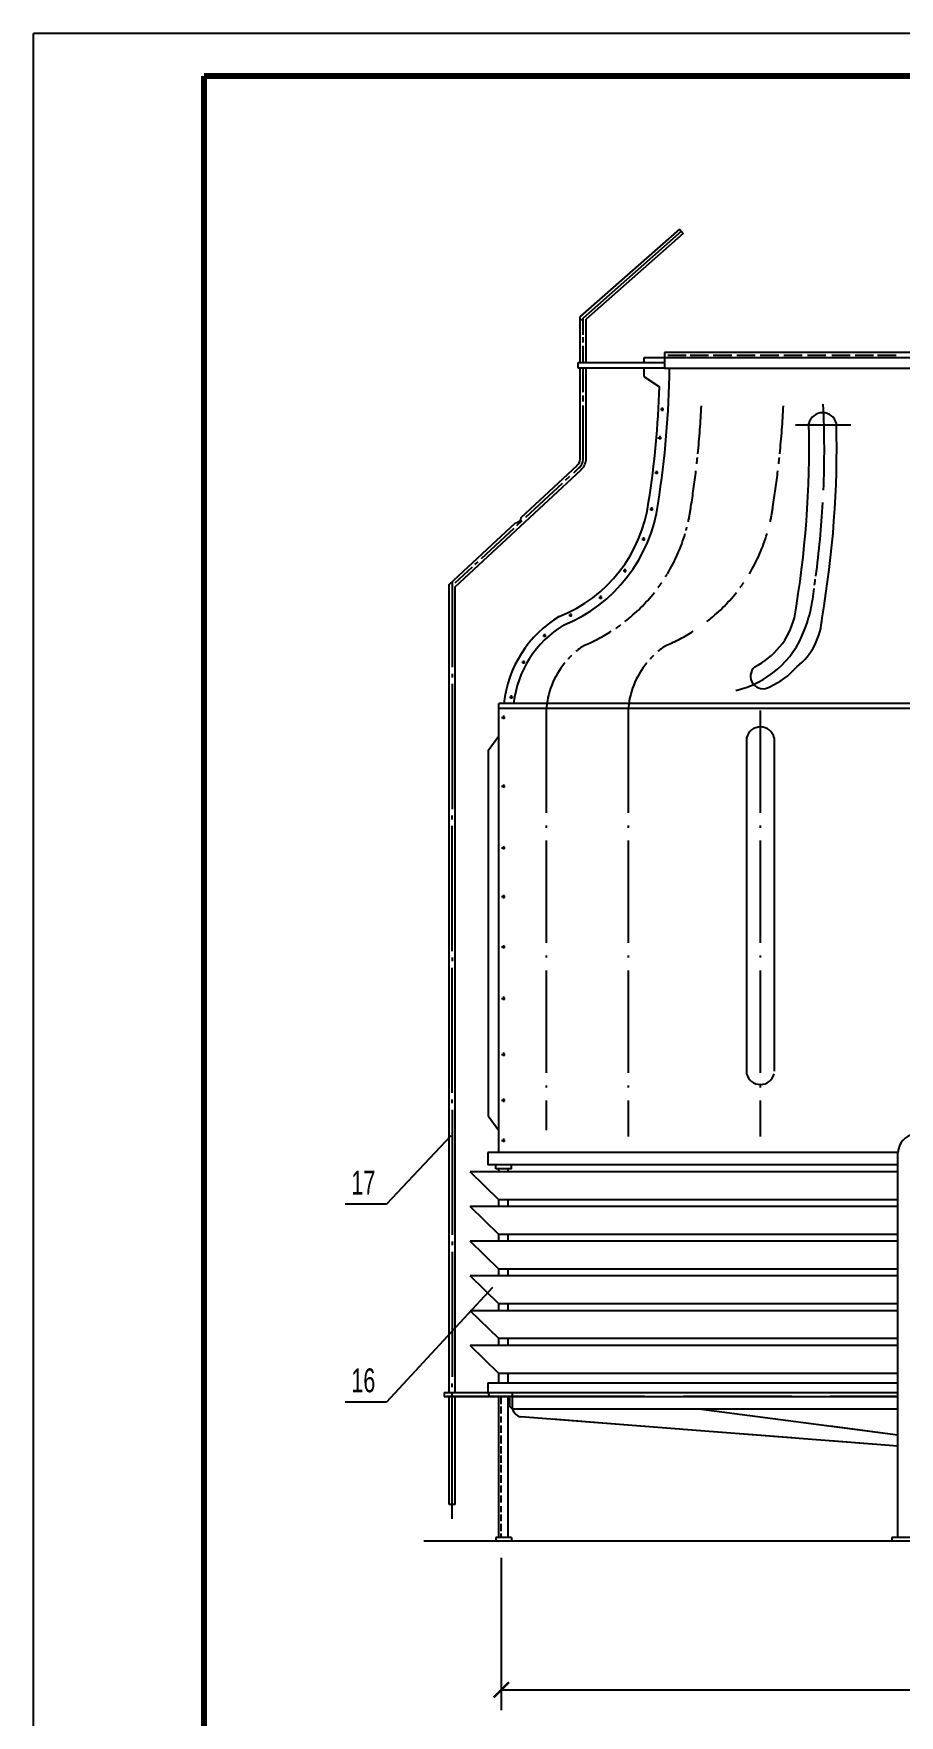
# Model space of a CAD drawing. Extents: x -194157 to -193737, y -49698 to -49401.
# Drawn here: x -194157 to -194055.4, y -49598.5 to -49401.1 of the extents above; entities that cross this region are included whole.
import ezdxf

# ---------------------------------------------------------------- set-up
doc = ezdxf.new("R2010")
doc.units = 0
doc.linetypes.add('ACAD_ISO04W100', pattern=[30.5, 24, -3, 0.5, -3])
doc.linetypes.add('CENTERX2', pattern=[101.6, 63.5, -12.7, 12.7, -12.7])
doc.layers.get('0').update_dxf_attribs({"linetype": 'CONTINUOUS'})
doc.layers.get('DEFPOINTS').update_dxf_attribs({"linetype": 'CONTINUOUS'})
for name, color, linetype in [('中心线', 1, 'CENTERX2'), ('文字', 3, 'CONTINUOUS'), ('细实线', 9, 'CONTINUOUS')]:
    doc.layers.add(name, color=color, linetype=linetype)
doc.layers.add('图框线', color=6, linetype='CONTINUOUS', lineweight=80)
doc.styles.get("Standard").update_dxf_attribs({"font": ''})
doc.styles.add('标题', font='ARIALN.TTF', dxfattribs={"width": 0.785})
doc.styles.get('Standard').set_extended_font_data('SimSun')
doc.dimstyles.new('DIN', dxfattribs={"dimtxt": 2.5, "dimasz": 2.5, "dimexe": 1.25, "dimexo": 0.625, "dimtad": 1, "dimtih": 1, "dimdec": 4, "dimdsep": 46, "dimlunit": 6, "dimtxsty": 'Standard', "dimcen": 2.5, "dimadec": 0, "dimazin": 0, "dimtfac": 1, "dimtdec": 4, "dimtmove": 0, "dimatfit": 3, "dimfxl": 0, "dimtvp": 1, "dimtolj": 1, "dimtzin": 0, "dimarcsym": 0})

# ---------------------------------------------------------------- blocks, each defined once
blk = doc.blocks.new('_ARCHTICK')
at = {"color": 0, "linetype": 'ByBlock', "const_width": 0.15}
blk.add_lwpolyline([(-0.5, -0.5), (0.5, 0.5)], dxfattribs=at)
blk = doc.blocks.new('*D13')
at = {"layer": 'DEFPOINTS', "color": 0, "transparency": 16777216}
for p in [(-194102.12, -49577.65), (-193945.75, -49577.65), (-193945.75, -49595.53)]:
    blk.add_point(p, dxfattribs=at)
at = {"layer": '文字', "color": 5, "lineweight": -2, "transparency": 16777216}
for p, q in [((-194102.12, -49580.05), (-194102.12, -49597.93)), ((-193945.75, -49580.05), (-193945.75, -49597.93)), ((-194102.12, -49595.53), (-193945.75, -49595.53))]:
    blk.add_line(p, q, dxfattribs=at)
at = {"layer": '文字', "color": 5, "lineweight": -2, "transparency": 16777216, "xscale": 1.8, "yscale": 1.8, "zscale": 1.8, "rotation": 180}
blk.add_blockref('_ARCHTICK', (-194102.12, -49595.53), dxfattribs=at)
at = {"layer": '文字', "color": 5, "lineweight": -2, "transparency": 16777216, "xscale": 1.8, "yscale": 1.8, "zscale": 1.8}
blk.add_blockref('_ARCHTICK', (-193945.75, -49595.53), dxfattribs=at)
at = {"layer": '文字', "color": 0, "transparency": 16777216, "insert": (-194023.94, -49593.28), "char_height": 3, "attachment_point": 5}
blk.add_mtext('\\A1;6330', dxfattribs=at)

msp = doc.modelspace()

# ---------------------------------------------------------------- linework, layer by layer
for p, q in [((-194081.21988, -49424.07711), (-194092.85929, -49434.36359)), ((-194080.75945, -49424.59809), (-194092.16401, -49434.67701)), ((-194081.21988, -49424.07711), (-194080.75945, -49424.59809)), ((-194092.85929, -49439.72978), (-194092.85929, -49434.36359)), ((-194092.16401, -49439.72978), (-194092.16401, -49434.67701)), ((-194023.93781, -49439.19598), (-194085.38862, -49439.19598)), ((-194085.38862, -49439.19598), (-194085.38862, -49439.72978)), ((-194023.93781, -49438.57323), (-194082.94917, -49438.57323)), ((-194082.94917, -49438.57323), (-194082.94917, -49440.39529)), ((-194093.09678, -49439.72978), (-194082.94917, -49439.72978)), ((-194093.09678, -49440.39529), (-194093.09678, -49439.72978)), ((-194082.94917, -49440.39529), (-194093.09678, -49440.39529)), ((-194092.85929, -49451.1472), (-194092.85929, -49440.39529)), ((-194092.16401, -49451.20222), (-194092.16401, -49440.39529)), ((-194085.38862, -49440.39529), (-194085.38862, -49441.37696)), ((-194082.94917, -49440.39529), (-194036.94124, -49440.39529)), ((-194063.97524, -49440.39529), (-194048.87729, -49440.39529)), ((-194085.38862, -49441.37696), (-194083.55811, -49442.59084)), ((-194107.52512, -49466.0931), (-194092.75268, -49452.33937)), ((-194099.7754, -49457.92783), (-194093.2287, -49451.83259)), ((-194108.2204, -49465.79046), (-194100.47068, -49458.57516)), ((-194108.2204, -49560.65492), (-194108.2204, -49465.79046)), ((-194107.52512, -49560.65492), (-194107.52512, -49466.0931)), ((-194024.56052, -49479.75036), (-194102.41105, -49479.75036)), ((-194102.41105, -49532.47084), (-194102.41105, -49479.75036)), ((-193945.46457, -49480.37308), (-194102.41105, -49480.37308)), ((-194103.66689, -49485.2803), (-194102.41105, -49483.54684)), ((-194073.3317, -49483.78548), (-194073.3317, -49523.22202)), ((-194070.08949, -49483.78548), (-194070.08949, -49522.92169)), ((-194103.66689, -49485.2803), (-194103.66689, -49528.15463)), ((-194103.66689, -49528.15463), (-194102.41105, -49529.8881)), ((-194055.56695, -49532.47084), (-194103.68345, -49532.47084)), ((-194103.68345, -49532.47084), (-194103.68345, -49533.93478)), ((-194055.56695, -49533.93478), (-194103.68345, -49533.93478)), ((-194102.77979, -49534.38781), (-194102.77979, -49533.93478)), ((-194100.93608, -49534.38781), (-194100.93608, -49533.93478)), ((-194068.02766, -49532.47084), (-194080.78766, -49532.47084)), ((-194068.02766, -49533.93478), (-194080.78766, -49533.93478)), ((-194055.56695, -49532.47084), (-194063.52007, -49532.47084)), ((-194055.56695, -49533.93478), (-194063.52007, -49533.93478)), ((-194055.56695, -49577.6516), (-194055.56695, -49532.47084)), ((-194055.56695, -49534.72758), (-194105.7606, -49534.72758)), ((-194102.41105, -49538.012), (-194105.7606, -49534.72758)), ((-194100.93608, -49534.38781), (-194102.77979, -49534.38781)), ((-194102.41105, -49534.72758), (-194102.41105, -49534.38781)), ((-194101.30482, -49534.72758), (-194101.30482, -49534.38781)), ((-194068.02766, -49534.72758), (-194080.78766, -49534.72758)), ((-194055.56695, -49534.72758), (-194063.52007, -49534.72758)), ((-194055.56695, -49538.80479), (-194105.7606, -49538.80479)), ((-194102.41105, -49542.08922), (-194105.7606, -49538.80479)), ((-194055.56695, -49538.012), (-194102.41105, -49538.012)), ((-194102.41105, -49538.80479), (-194102.41105, -49538.012)), ((-194101.30482, -49538.80479), (-194101.30482, -49538.012)), ((-194068.02766, -49538.012), (-194080.78766, -49538.012)), ((-194068.02766, -49538.80479), (-194080.78766, -49538.80479)), ((-194055.56695, -49538.012), (-194063.52007, -49538.012)), ((-194055.56695, -49538.80479), (-194063.52007, -49538.80479)), ((-194055.56695, -49542.88201), (-194105.7606, -49542.88201)), ((-194102.41105, -49546.16643), (-194105.7606, -49542.88201)), ((-194055.56695, -49542.08922), (-194102.41105, -49542.08922)), ((-194102.41105, -49542.88201), (-194102.41105, -49542.08922)), ((-194101.30482, -49542.88201), (-194101.30482, -49542.08922)), ((-194068.02766, -49542.08922), (-194080.78766, -49542.08922)), ((-194068.02766, -49542.88201), (-194080.78766, -49542.88201)), ((-194055.56695, -49542.08922), (-194063.52007, -49542.08922)), ((-194055.56695, -49542.88201), (-194063.52007, -49542.88201)), ((-194055.56695, -49546.95922), (-194105.7606, -49546.95922)), ((-194102.41105, -49550.24365), (-194105.7606, -49546.95922)), ((-194055.56695, -49546.16643), (-194102.41105, -49546.16643)), ((-194102.41105, -49546.95922), (-194102.41105, -49546.16643)), ((-194101.30482, -49546.95922), (-194101.30482, -49546.16643)), ((-194068.02766, -49546.16643), (-194080.78766, -49546.16643)), ((-194068.02766, -49546.95922), (-194080.78766, -49546.95922)), ((-194055.56695, -49546.16643), (-194063.52007, -49546.16643)), ((-194055.56695, -49546.95922), (-194063.52007, -49546.95922)), ((-194055.56695, -49551.03644), (-194105.7606, -49551.03644)), ((-194102.41105, -49554.32086), (-194105.7606, -49551.03644)), ((-194055.56695, -49550.24365), (-194102.41105, -49550.24365)), ((-194102.41105, -49551.03644), (-194102.41105, -49550.24365)), ((-194101.30482, -49551.03644), (-194101.30482, -49550.24365)), ((-194068.02766, -49550.24365), (-194080.78766, -49550.24365)), ((-194068.02766, -49551.03644), (-194080.78766, -49551.03644)), ((-194055.56695, -49550.24365), (-194063.52007, -49550.24365)), ((-194055.56695, -49551.03644), (-194063.52007, -49551.03644)), ((-194055.56695, -49555.11366), (-194105.7606, -49555.11366)), ((-194102.41105, -49558.39808), (-194105.7606, -49555.11366)), ((-194055.56695, -49554.32086), (-194102.41105, -49554.32086)), ((-194102.41105, -49555.11366), (-194102.41105, -49554.32086)), ((-194101.30482, -49555.11366), (-194101.30482, -49554.32086)), ((-194068.02766, -49554.32086), (-194080.78766, -49554.32086)), ((-194068.02766, -49555.11366), (-194080.78766, -49555.11366)), ((-194055.56695, -49554.32086), (-194063.52007, -49554.32086)), ((-194055.56695, -49555.11366), (-194063.52007, -49555.11366)), ((-194103.68345, -49559.52236), (-194055.56695, -49559.52236)), ((-194103.68345, -49559.52236), (-194103.68345, -49560.65492)), ((-194055.56695, -49558.39808), (-194102.41105, -49558.39808)), ((-194102.41105, -49559.52236), (-194102.41105, -49558.39808)), ((-194101.30482, -49559.52236), (-194101.30482, -49558.39808)), ((-194068.02766, -49558.39808), (-194080.78766, -49558.39808)), ((-194080.78766, -49559.52236), (-194068.02766, -49559.52236)), ((-194055.56695, -49558.39808), (-194063.52007, -49558.39808)), ((-194063.52007, -49559.52236), (-194055.56695, -49559.52236)), ((-194108.83504, -49560.65492), (-194055.56695, -49560.65492)), ((-194108.83504, -49560.65492), (-194108.83504, -49561.11622)), ((-194108.83504, -49561.11622), (-194101.12834, -49561.11622)), ((-194085.29526, -49561.11622), (-194108.50537, -49561.11622)), ((-194108.2204, -49573.79601), (-194108.2204, -49561.11622)), ((-194107.52512, -49573.79601), (-194107.52512, -49561.11622)), ((-194103.68345, -49560.65492), (-194103.5189, -49561.11622)), ((-194102.41105, -49577.6516), (-194102.41105, -49561.11622)), ((-194101.30482, -49577.6516), (-194101.30482, -49561.11622)), ((-194101.12834, -49562.29195), (-194101.12834, -49561.11622)), ((-194100.7921, -49562.60702), (-194100.7921, -49560.65492)), ((-194100.7921, -49561.11622), (-194055.56695, -49561.11622)), ((-194080.78766, -49560.65492), (-194068.02766, -49560.65492)), ((-194068.02766, -49561.11622), (-194080.78766, -49561.11622)), ((-194063.52007, -49560.65492), (-194055.56695, -49560.65492)), ((-194055.56695, -49561.11622), (-194063.52007, -49561.11622)), ((-194100.7921, -49562.60702), (-194101.12834, -49562.29195)), ((-194085.29526, -49562.60702), (-194100.7921, -49562.60702)), ((-194055.56695, -49566.92883), (-194099.83371, -49563.48922)), ((-194055.56695, -49562.60702), (-194097.46093, -49562.60702)), ((-194068.02766, -49562.60702), (-194080.78766, -49562.60702)), ((-194055.56695, -49565.63718), (-194078.95361, -49562.60702)), ((-194055.56695, -49562.60702), (-194063.52007, -49562.60702)), ((-194085.29526, -49564.61888), (-194096.10961, -49563.77859)), ((-194068.02766, -49565.96061), (-194080.78766, -49564.96913)), ((-194055.56695, -49565.63718), (-194063.52007, -49564.60671)), ((-194055.56695, -49566.92883), (-194063.52007, -49566.31086)), ((-194107.52512, -49573.79601), (-194108.2204, -49573.79601)), ((-194100.93608, -49577.6516), (-194102.77979, -49577.6516)), ((-194102.77979, -49577.6516), (-194102.77979, -49578.10462)), ((-194100.93608, -49577.6516), (-194100.93608, -49578.10462)), ((-194056.29228, -49577.6516), (-194056.29228, -49578.10462)), ((-194050.40102, -49577.6516), (-194056.29228, -49577.6516))]:
    msp.add_line(p, q)
at = {"color": 5}
for p, q in [((-194080.98119, -49424.34718), (-194092.85929, -49434.8446)), ((-194092.52444, -49436.47723), (-194092.52444, -49434.54868)), ((-194092.52444, -49437.38936), (-194092.52444, -49436.78127)), ((-194092.52444, -49439.72978), (-194092.52444, -49437.79475)), ((-194082.57418, -49438.86942), (-194080.41518, -49438.86942)), ((-194079.94895, -49438.86942), (-194077.78995, -49438.86942)), ((-194077.23765, -49438.86942), (-194075.07865, -49438.86942)), ((-194074.48331, -49438.86942), (-194072.32431, -49438.86942)), ((-194071.72897, -49438.86942), (-194069.56998, -49438.86942)), ((-194068.97464, -49438.86942), (-194066.81564, -49438.86942)), ((-194066.17726, -49438.86942), (-194064.01826, -49438.86942)), ((-194063.33685, -49438.86942), (-194061.17785, -49438.86942)), ((-194060.58251, -49438.86942), (-194058.42351, -49438.86942)), ((-194057.95728, -49438.86942), (-194055.79828, -49438.86942)), ((-194092.52444, -49443.21685), (-194092.52444, -49440.39529)), ((-194092.52444, -49444.33167), (-194092.52444, -49443.62224)), ((-194092.52444, -49451.20222), (-194092.52444, -49444.78774)), ((-194083.24527, -49445.02947), (-194083.24527, -49445.44188)), ((-194083.44712, -49445.23966), (-194083.0419, -49445.23966)), ((-194083.73269, -49448.56962), (-194083.32747, -49448.56962)), ((-194083.53084, -49448.35943), (-194083.53084, -49448.77184)), ((-194093.61972, -49452.67513), (-194092.93377, -49452.03648)), ((-194084.11345, -49452.66071), (-194083.70823, -49452.66071)), ((-194083.9116, -49452.45052), (-194083.9116, -49452.86294)), ((-194099.23617, -49457.90426), (-194094.92604, -49453.89136)), ((-194094.56862, -49453.55859), (-194094.07611, -49453.10004)), ((-194084.68459, -49456.94209), (-194084.27937, -49456.94209)), ((-194084.48274, -49456.7319), (-194084.48274, -49457.14431)), ((-194100.28169, -49458.87769), (-194099.65645, -49458.29556)), ((-194104.45909, -49462.767), (-194100.603, -49459.17683)), ((-194085.63649, -49460.46233), (-194085.23127, -49460.46233)), ((-194085.43464, -49460.25214), (-194085.43464, -49460.66456)), ((-194107.52512, -49465.6216), (-194105.49992, -49463.73606)), ((-194105.21004, -49463.46617), (-194104.84793, -49463.12903)), ((-194087.82585, -49464.17286), (-194087.42063, -49464.17286)), ((-194087.624, -49463.96267), (-194087.624, -49464.37508)), ((-194107.88845, -49465.4814), (-194107.88845, -49475.50544)), ((-194090.68155, -49467.31254), (-194090.27633, -49467.31254)), ((-194090.4797, -49467.10235), (-194090.4797, -49467.51476)), ((-194094.20357, -49469.40566), (-194093.79835, -49469.40566)), ((-194094.00172, -49469.19546), (-194094.00172, -49469.60788)), ((-194097.24965, -49471.7842), (-194096.84442, -49471.7842)), ((-194097.0478, -49471.57401), (-194097.0478, -49471.98642)), ((-194099.52273, -49474.71368), (-194099.52273, -49475.1261)), ((-194107.88845, -49476.27387), (-194107.88845, -49476.71063)), ((-194099.72458, -49474.92388), (-194099.31936, -49474.92388)), ((-194107.88845, -49477.47906), (-194107.88845, -49492.16518)), ((-194101.15243, -49479.01497), (-194100.74721, -49479.01497)), ((-194100.95058, -49478.80478), (-194100.95058, -49479.21719)), ((-194102.08324, -49481.39351), (-194101.67801, -49481.39351)), ((-194101.88139, -49481.18332), (-194101.88139, -49481.59574)), ((-194102.08324, -49489.47403), (-194101.67801, -49489.47403)), ((-194101.88139, -49489.26384), (-194101.88139, -49489.67626)), ((-194107.88845, -49493.37036), (-194107.88845, -49492.93361)), ((-194107.88845, -49508.82491), (-194107.88845, -49494.13879)), ((-194101.88139, -49496.50264), (-194101.88139, -49496.91506)), ((-194102.08324, -49496.71283), (-194101.67801, -49496.71283)), ((-194102.08324, -49502.43654), (-194101.67801, -49502.43654)), ((-194101.88139, -49502.22634), (-194101.88139, -49502.63876)), ((-194102.08324, -49508.32858), (-194101.67801, -49508.32858)), ((-194101.88139, -49508.11839), (-194101.88139, -49508.5308)), ((-194107.88845, -49509.59334), (-194107.88845, -49510.03009)), ((-194107.88845, -49525.48464), (-194107.88845, -49510.79852)), ((-194101.88139, -49514.17878), (-194101.88139, -49514.5912)), ((-194102.08324, -49514.38897), (-194101.67801, -49514.38897)), ((-194102.08324, -49520.9544), (-194101.67801, -49520.9544)), ((-194101.88139, -49520.7442), (-194101.88139, -49521.15662)), ((-194101.88139, -49526.13122), (-194101.88139, -49526.54363)), ((-194107.88845, -49526.68982), (-194107.88845, -49526.25307)), ((-194107.88845, -49527.45825), (-194107.88845, -49542.14437)), ((-194102.08324, -49526.34141), (-194101.67801, -49526.34141)), ((-194102.08324, -49531.05505), (-194101.67801, -49531.05505)), ((-194101.88139, -49530.84486), (-194101.88139, -49531.25727)), ((-194107.88845, -49542.9128), (-194107.88845, -49543.34955)), ((-194107.88845, -49544.11798), (-194107.88845, -49558.8041)), ((-194107.88845, -49560.00928), (-194107.88845, -49559.57253)), ((-194107.88845, -49575.46383), (-194107.88845, -49560.74127)), ((-194102.12397, -49562.00494), (-194102.12397, -49561.11622)), ((-194102.12397, -49563.11168), (-194102.12397, -49562.29187)), ((-194102.12397, -49564.17743), (-194102.12397, -49563.4396)), ((-194102.12397, -49565.36614), (-194102.12397, -49564.50535)), ((-194102.12397, -49566.63685), (-194102.12397, -49565.69407)), ((-194102.12397, -49567.78457), (-194102.12397, -49566.92378)), ((-194102.12397, -49568.89131), (-194102.12397, -49568.03052)), ((-194102.12397, -49570.03904), (-194102.12397, -49569.13726)), ((-194102.12397, -49571.22776), (-194102.12397, -49570.32598)), ((-194102.12397, -49572.37549), (-194102.12397, -49571.55569)), ((-194102.12397, -49573.56421), (-194102.12397, -49572.74441)), ((-194102.12397, -49574.67095), (-194102.12397, -49573.97412)), ((-194102.12397, -49575.7367), (-194102.12397, -49574.95788)), ((-194102.12397, -49576.92542), (-194102.12397, -49576.06462)), ((-194102.12397, -49577.6516), (-194102.12397, -49577.17136))]:
    msp.add_line(p, q, dxfattribs=at)
at = {"color": 0}
msp.add_line((-193935.81231, -49578.10462), (-194111.22973, -49578.10462), dxfattribs=at)
for centre, radius, start, end in [((-194190.84011, -49439.30948), 108.46191, 350.9975103, 359.426405), ((-194190.84011, -49439.30948), 107.33217, 350.9900469, 358.2480809), ((-194094.08926, -49450.92651), 1.24962, 312.4985138, 351.8502724), ((-194094.08926, -49450.92651), 1.9449, 312.4985138, 351.8502724), ((-194101.50319, -49453.90667), 16.81697, 291.6049269, 352.4428604), ((-194101.50319, -49453.90667), 17.9467, 291.917194, 352.3965075), ((-194100.4791, -49457.86905), 0.70616, 270.6836823, 355.2258235), ((-194100.29049, -49453.90667), 20.61465, 327.8309142, 328.7657363), ((-194088.27284, -49481.19058), 13.60967, 121.1414039, 173.9253838), ((-194088.27284, -49481.19058), 12.47993, 121.5576623, 173.3731211), ((-194053.31315, -49532.55326), 2.25531, 98.2386138, 177.9055109), ((-194099.64292, -49562.32027), 1.18442, 194.0106095, 260.7304082)]:
    msp.add_arc(centre, radius, start, end)
at = {"color": 7}
for centre, radius, start, end in [((-194183.13392, -49449.68628), 117.13807, 350.16215, 1.3607932), ((-194064.40983, -49447.30422), 1.66767, 13.8687967, 166.1312033), ((-194179.8958, -49449.68628), 117.13807, 350.16215, 1.3607932), ((-194076.43497, -49467.43653), 9.00586, 296.8720375, 345.4400187), ((-194072.29943, -49469.33579), 7.82771, 308.4046971, 357.3291988), ((-194071.41296, -49476.57747), 1.46006, 130.6620764, 303.0536942), ((-194074.37994, -49469.33387), 9.266, 293.9628005, 318.5312745), ((-194071.71265, -49484.18522), 1.66767, 13.8687967, 166.1312033), ((-194071.71265, -49522.82228), 1.66767, 193.8687967, 346.1312033)]:
    msp.add_arc(centre, radius, start, end, dxfattribs=at)
at = {"color": 5}
msp.add_arc((-194094.07433, -49450.92651), 1.59151, 312.4985138, 351.8502724, dxfattribs=at)
at = {"layer": '中心线', "linetype": 'ACAD_ISO04W100', "ltscale": 0.5}
for p, q in [((-194067.57755, -49447.04519), (-194061.10132, -49447.04519)), ((-194096.85441, -49480.60119), (-194096.85441, -49529.84201)), ((-194087.23422, -49480.60119), (-194087.23422, -49530.58719)), ((-194071.74834, -49480.60119), (-194071.74834, -49530.58719))]:
    msp.add_line(p, q, dxfattribs=at)
for centre, radius, start, end in [((-194189.6274, -49439.30948), 111.12985, 354.2378231, 357.1591594), ((-194180.00722, -49439.30948), 111.12985, 354.2378231, 357.1591594), ((-194173.87378, -49450.0187), 109.66569, 357.5423118, 2.8044671), ((-194189.6274, -49439.30948), 111.12985, 353.6223458, 354.025839), ((-194180.00722, -49439.30948), 111.12985, 353.6223458, 354.025839), ((-194189.6274, -49439.30948), 111.12985, 351.0138245, 353.2053007), ((-194180.00722, -49439.30948), 111.12985, 351.0138245, 353.2053007), ((-194100.29049, -49453.90667), 20.61465, 347.2420807, 352.3033883), ((-194090.6703, -49453.90667), 20.61465, 347.2420807, 352.3033883), ((-194173.87378, -49450.0187), 109.66569, 352.2398157, 356.7752454), ((-194100.29049, -49453.90667), 20.61465, 328.9535892, 343.3197903), ((-194100.29049, -49453.90667), 20.61465, 344.4026858, 345.4417305), ((-194090.6703, -49453.90667), 20.61465, 328.9535892, 343.3197903), ((-194100.29049, -49453.90667), 20.61465, 307.9580417, 321.5355369), ((-194100.29049, -49453.90667), 20.61465, 323.5245104, 325.5420426), ((-194090.6703, -49453.90667), 20.61465, 307.9580417, 321.5355369), ((-194090.6703, -49453.90667), 20.61465, 323.5245104, 325.5420426), ((-194082.7349, -49464.84523), 17.37427, 338.5087127, 355.2848019), ((-194173.87378, -49450.0187), 109.66569, 351.6771065, 352.0495482), ((-194100.29049, -49453.90667), 20.61465, 304.2851123, 306.2059424), ((-194100.29049, -49453.90667), 20.61465, 292.6017033, 302.5178637), ((-194090.6703, -49453.90667), 20.61465, 292.6017033, 302.5178637), ((-194077.09951, -49467.2622), 11.24673, 282.7808963, 339.447896), ((-194087.06014, -49481.19058), 9.81198, 133.9302627, 137.4056758), ((-194087.06014, -49481.19058), 9.81198, 122.7474799, 130.0918846), ((-194077.43995, -49481.19058), 9.81198, 133.9302627, 137.4056758), ((-194077.43995, -49481.19058), 9.81198, 122.7474799, 130.0918846), ((-194087.06014, -49481.19058), 9.81198, 140.8191315, 176.5562819), ((-194077.43995, -49481.19058), 9.81198, 140.8191315, 176.5562819)]:
    msp.add_arc(centre, radius, start, end, dxfattribs=at)
at = {"layer": '图框线'}
for p in [(-194137.00229, -49693.14325), (-193742.00229, -49406.14325)]:
    msp.add_line(p, (-194137.00229, -49406.14325), dxfattribs=at)
at = {"layer": '文字'}
for p, q in [((-194108.06222, -49530.5036), (-194115.59575, -49538.54884)), ((-194115.59575, -49538.54884), (-194120.43169, -49538.54884)), ((-194103.1493, -49548.31515), (-194115.59575, -49561.77499)), ((-194115.59575, -49561.77499), (-194120.43169, -49561.77499))]:
    msp.add_line(p, q, dxfattribs=at)
at = {"layer": '细实线'}
for p in [(-193737.00229, -49401.14325), (-194157.00229, -49698.14325)]:
    msp.add_line(p, (-194157.00229, -49401.14325), dxfattribs=at)

# ---------------------------------------------------------------- texts
at = {"layer": '文字', "style": '标题', "width": 0.785}
for s, p in [('17', (-194119.70884, -49537.41021)), ('16', (-194119.70884, -49560.61098))]:
    msp.add_text(s, height=2.8, dxfattribs=at).set_placement(p)

# ---------------------------------------------------------------- dimensions: what is measured, and where the dimension line sits
at = {"layer": '文字'}
dim = msp.add_linear_dim(base=(-193945.75165, -49595.53109), p1=(-194102.12397, -49577.6516), p2=(-193945.75165, -49577.6516), text='6330', dimstyle='DIN', override={"dimscale": 1.2, "dimasz": 1.5, "dimexe": 2, "dimexo": 2, "dimtih": 0, "dimlunit": 2, "dimblk1": 'ARCHTICK', "dimblk2": 'ARCHTICK', "dimsah": 1, "dimclrd": 5, "dimclre": 5, "dimtofl": 0, "dimtmove": 2}, dxfattribs=at)
dim.commit()
dim.dimension.update_dxf_attribs({"geometry": '*D13', "text_midpoint": (-194023.93781, -49593.28109)})

doc.saveas('drawing.dxf')
